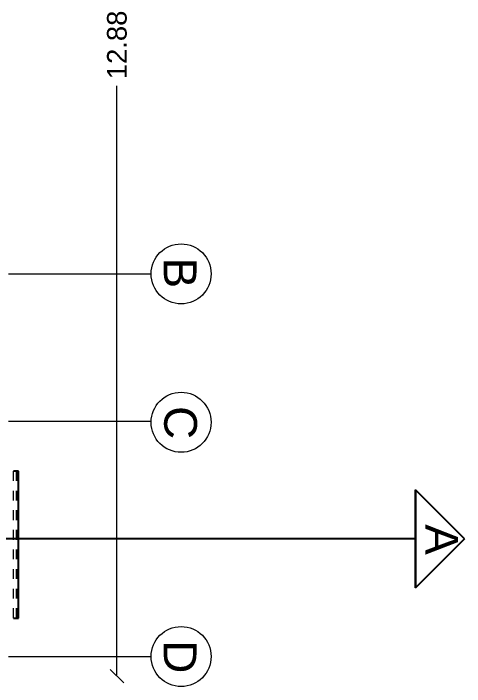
# Model space of a CAD drawing. Header units: metres. Extents: x -355 to 973, y -73 to 238.
# Drawn here: x 529.77 to 534.37, y 91.3 to 98.16 of the extents above; entities that cross this region are included whole.
import ezdxf

# ---------------------------------------------------------------- set-up
doc = ezdxf.new("R2010")
doc.units = ezdxf.units.M
doc.header["$LTSCALE"] = 3
doc.header["$MEASUREMENT"] = 0
doc.linetypes.add('202$0$HIDDEN', pattern=[0.375, 0.25, -0.125])
doc.layers.add('01B', color=10, linetype='Continuous')
doc.layers.add('5', color=2, linetype='Continuous')
doc.layers.add('05', color=21, linetype='Continuous', lineweight=5)
doc.styles.get("Standard").update_dxf_attribs({"font": 'arial.ttf'})
doc.dimstyles.new('ahmad', dxfattribs={"dimtxt": 0.2, "dimasz": 0.1375, "dimexe": 0, "dimexo": 0.0625, "dimgap": 0.09, "dimtad": 0, "dimzin": 0, "dimdsep": 46, "dimtxsty": 'Standard', "dimblk": 'OBLIQUE', "dimcen": 0.09, "dimclrd": 245, "dimclrt": 61, "dimadec": 0, "dimazin": 0, "dimtfac": 1, "dimtofl": 0, "dimtmove": 0, "dimatfit": 3, "dimldrblk": 'OBLIQUE', "dimfxl": 0, "dimfxlon": 1, "dimtolj": 1, "dimtzin": 0, "dimlwd": 13, "dimarcsym": 0})

# ---------------------------------------------------------------- blocks, each defined once
blk = doc.blocks.new('_Oblique')
at = {"color": 0, "linetype": 'ByBlock', "lineweight": -2}
blk.add_line((-0.5, -0.5), (0.5, 0.5), dxfattribs=at)
blk = doc.blocks.new('*D864')
at = {"color": 245, "lineweight": 13, "transparency": 16777216}
for p, q in [((530.8265, 104.2812), (530.8265, 98.2609)), ((530.8265, 91.4041), (530.8265, 97.4244))]:
    blk.add_line(p, q, dxfattribs=at)
at = {"layer": 'Defpoints', "color": 0, "transparency": 16777216}
for p in [(529.7213, 104.2812), (529.7213, 91.4041), (530.8265, 91.4041)]:
    blk.add_point(p, dxfattribs=at)
at = {"color": 245, "lineweight": 13, "transparency": 16777216, "xscale": 0.1375, "yscale": 0.1375, "zscale": 0.1375}
for p, rotation in [((530.8265, 104.2812), 90), ((530.8265, 91.4041), 270)]:
    blk.add_blockref('_Oblique', p, dxfattribs=dict(at, rotation=rotation))
at = {"color": 61, "transparency": 16777216, "insert": (530.8265, 97.8427), "char_height": 0.2, "attachment_point": 5, "rotation": 90}
blk.add_mtext('\\A1;12.88', dxfattribs=at)
blk = doc.blocks.new('ddd')
at = {"layer": '01B', "color": 32}
for p, q in [((1655.7637, 1004.0793), (1655.7637, 1004.0293)), ((1657.2637, 1004.0293), (1657.2637, 1004.0793))]:
    blk.add_line(p, q, dxfattribs=at)
at = {"layer": '5', "color": 32}
blk.add_line((1657.2637, 1004.0793), (1655.7637, 1004.0793), dxfattribs=at)
at = {"layer": '5', "color": 5, "linetype": '202$0$HIDDEN', "lineweight": 5, "ltscale": 0.1}
for p, q in [((1657.2637, 1004.0678), (1655.7637, 1004.0678)), ((1657.2637, 1004.059), (1655.7637, 1004.059)), ((1657.2637, 1004.0293), (1655.7637, 1004.0293))]:
    blk.add_line(p, q, dxfattribs=at)

msp = doc.modelspace()

# ---------------------------------------------------------------- linework, layer by layer
at = {"color": 240, "true_color": 0xed1f24}
for p, q in [((533.8695, 92.8041), (533.8695, 93.3041)), ((533.8695, 93.3041), (533.8695, 92.8041)), ((534.3695, 92.8041), (533.8695, 93.3041)), ((533.8695, 92.8041), (510.5565, 92.8041)), ((533.8695, 92.8041), (533.8695, 92.3041)), ((533.8695, 92.3041), (533.8695, 92.8041)), ((534.3695, 92.8041), (533.8695, 92.3041)), ((533.8695, 92.3041), (534.3695, 92.8041))]:
    msp.add_line(p, q, dxfattribs=at)
at = {"layer": '05'}
for p, q in [((529.7213, 95.5073), (531.1744, 95.5073)), ((529.7213, 94.0041), (531.1744, 94.0041)), ((529.7213, 91.6041), (531.1744, 91.6041))]:
    msp.add_line(p, q, dxfattribs=at)
for centre in [(531.4804, 95.5073), (531.4802, 93.9932), (531.4804, 91.6041)]:
    msp.add_circle(centre, 0.306, dxfattribs=at)

# ---------------------------------------------------------------- block references
at = {"layer": '05', "rotation": 270}
msp.add_blockref('ddd', (-474.258, 1749.2595), dxfattribs=at)

# ---------------------------------------------------------------- texts
at = {"layer": '05', "char_height": 0.3338, "width": 2.976737, "attachment_point": 7, "rotation": 270}
for s, insert in [('B', (531.3035, 95.6724)), ('C', (531.3033, 94.1583)), ('A', (533.9708, 92.9531)), ('D', (531.3035, 91.7692))]:
    msp.add_mtext(s, dxfattribs=dict(at, insert=insert))

# ---------------------------------------------------------------- dimensions: what is measured, and where the dimension line sits
dim = msp.add_linear_dim(base=(530.8265, 91.4041), p1=(529.7213, 104.2812), p2=(529.7213, 91.4041), angle=270, dimstyle='ahmad')
dim.commit()
dim.dimension.update_dxf_attribs({"geometry": '*D864', "text_midpoint": (530.8265, 97.8427)})

doc.saveas('drawing.dxf')
